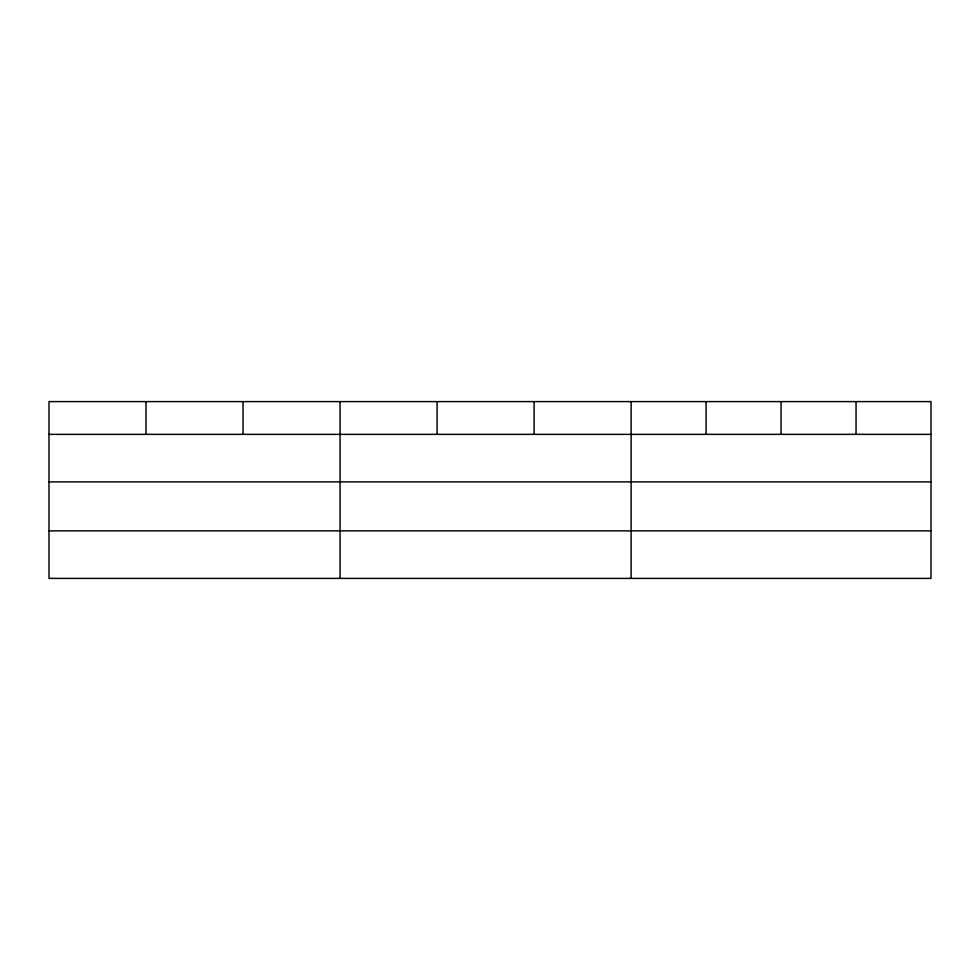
<?xml version="1.0" encoding="UTF-8"?>
<svg xmlns="http://www.w3.org/2000/svg" width="980" height="980" viewBox="0 0 980 980"><rect width="100%" height="100%" fill="white"/><g stroke="black" fill="none" stroke-linecap="round" stroke-linejoin="round"><path stroke-width="1.47" d="M931 481.891L931 401.604L49 401.604L49 578.396L931 578.396L931 481.891L49 481.891M49 434.361L931 434.361M49 530.866L931 530.866M856.03 401.604L856.03 434.361M781.06 401.604L781.06 434.361M706.09 401.604L706.09 434.361M631.12 401.604L631.12 578.396M534.1 401.604L534.1 434.361M437.08 401.604L437.08 434.361M340.06 401.604L340.06 578.396M243.04 401.604L243.04 434.361M146.02 401.604L146.02 434.361"/></g></svg>
